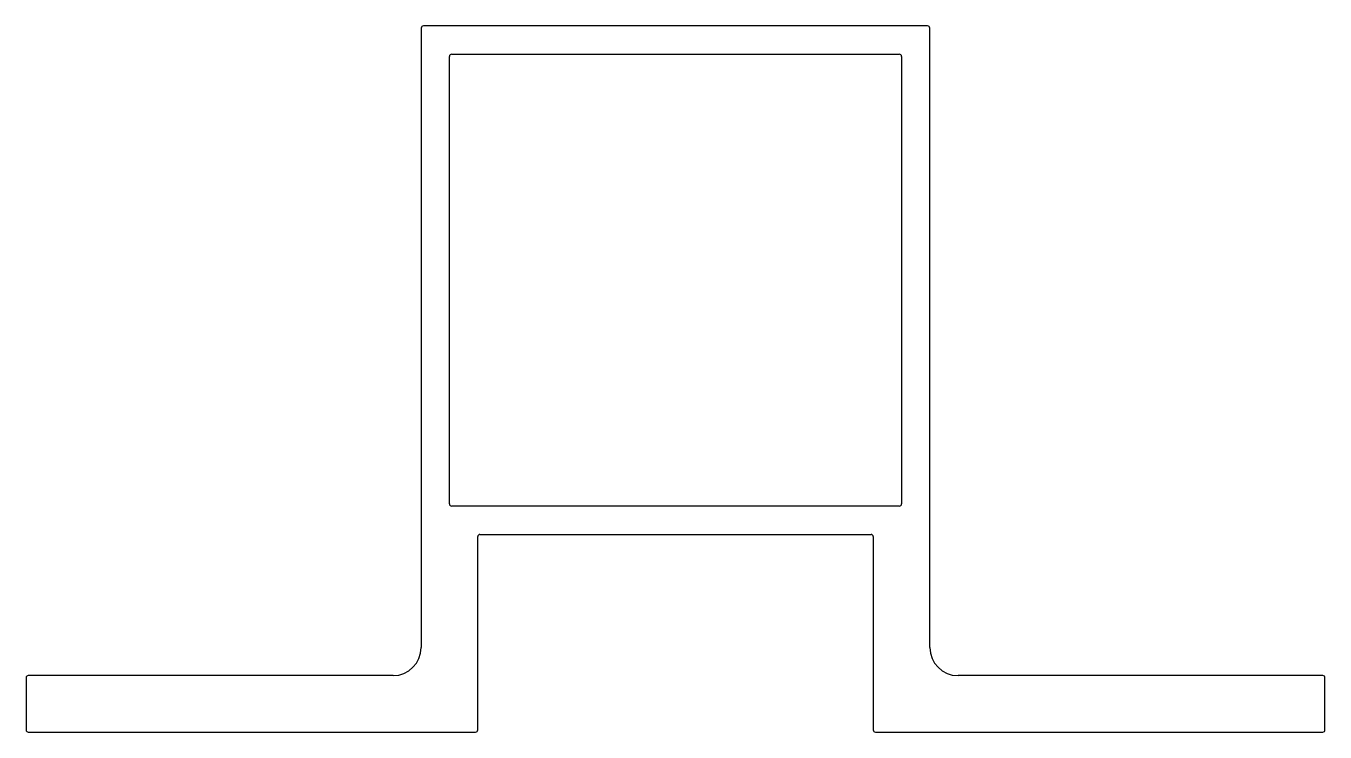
# Model space of a CAD drawing. Extents: x -66 to 80, y 19 to 98.
import ezdxf

# ---------------------------------------------------------------- set-up
doc = ezdxf.new("R2010")
doc.units = 0
doc.layers.get('0').update_dxf_attribs({"linetype": 'CONTINUOUS'})

msp = doc.modelspace()

# ---------------------------------------------------------------- linework, layer by layer
for p, q in [((-21.9, 97.98), (-21.9, 28.33)), ((35.03, 98.23), (-21.65, 98.23)), ((35.28, 28.33), (35.28, 97.98)), ((-18.48, 95.05), (31.86, 95.05)), ((-18.73, 44.47), (-18.73, 94.8)), ((32.11, 94.8), (32.11, 44.47)), ((31.86, 44.22), (-18.48, 44.22)), ((-15.3, 41.04), (28.68, 41.04)), ((-15.55, 19.06), (-15.55, 40.79)), ((28.93, 40.79), (28.93, 19.06)), ((-66.35, 24.91), (-66.35, 19.06)), ((-25.08, 25.16), (-66.1, 25.16)), ((79.48, 25.16), (38.46, 25.16)), ((79.73, 19.06), (79.73, 24.91)), ((-66.1, 18.81), (-15.8, 18.81)), ((29.18, 18.81), (79.48, 18.81))]:
    msp.add_line(p, q)
for centre, radius, start, end in [((-21.65, 97.98), 0.25, 90, 180), ((35.03, 97.98), 0.25, 0, 90), ((-18.48, 94.8), 0.25, 90, 180), ((31.86, 94.8), 0.25, 0, 90), ((-18.48, 44.47), 0.25, 180, 270), ((31.86, 44.47), 0.25, 270, 0), ((-15.3, 40.79), 0.25, 90, 180), ((28.68, 40.79), 0.25, 0, 90), ((-25.08, 28.33), 3.17, 270, 0), ((38.46, 28.33), 3.17, 180, 270), ((-66.1, 24.91), 0.25, 90, 180), ((79.48, 24.91), 0.25, 0, 90), ((-66.1, 19.06), 0.25, 180, 270), ((-15.8, 19.06), 0.25, 270, 0), ((29.18, 19.06), 0.25, 180, 270), ((79.48, 19.06), 0.25, 270, 0)]:
    msp.add_arc(centre, radius, start, end)

doc.saveas('drawing.dxf')
